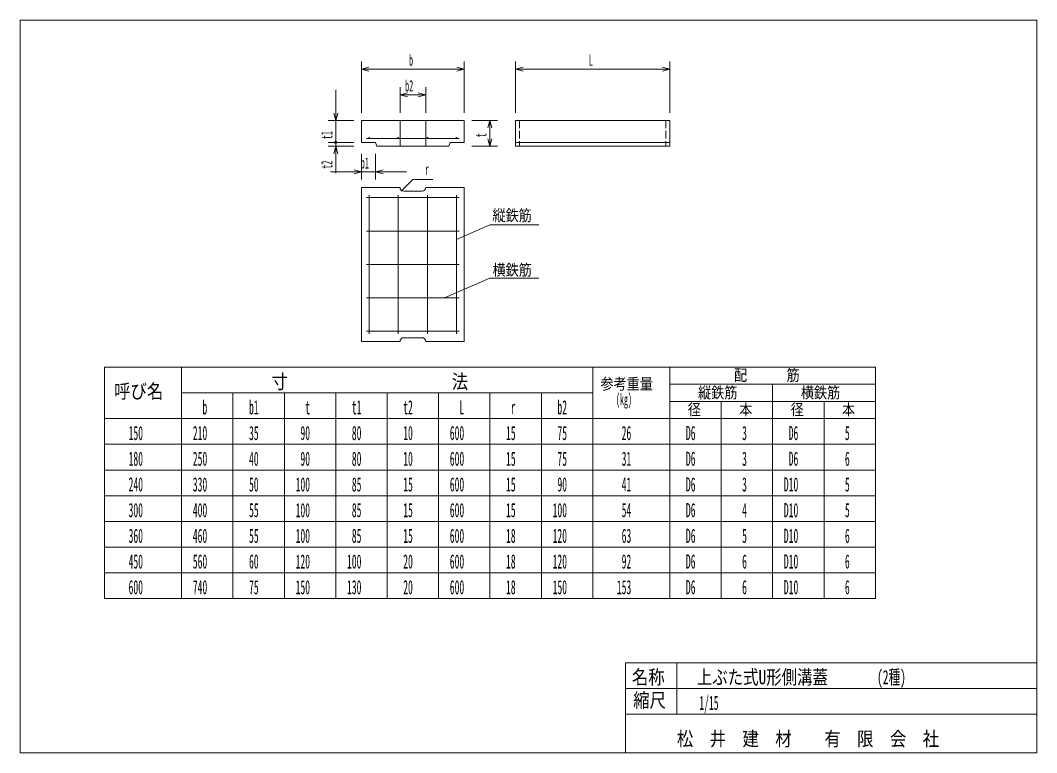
# Model space of a CAD drawing. Units: millimetres, scale not verified. Extents: x -13219 to 3930, y 10 to 14022.
import ezdxf
from ezdxf.enums import TextEntityAlignment as Align

# ---------------------------------------------------------------- set-up
doc = ezdxf.new("R2010")
doc.units = ezdxf.units.MM
doc.header["$LTSCALE"] = 5
doc.linetypes.add('USER1', pattern=[8, 6, -2])
doc.layers.add('1', color=7, linetype='Continuous', lineweight=18)
doc.styles.add('ＭＳ ゴシック', font='')
doc.styles.get('ＭＳ ゴシック').set_extended_font_data('MS Gothic')

msp = doc.modelspace()

# ---------------------------------------------------------------- linework, layer by layer
at = {"layer": '1'}
for p, q in [((-25, 10), (-25, 2860)), ((-25, 2860), (3930, 2860)), ((3930, 2860), (3930, 310)), ((1302.5, 2700), (1302.5, 2500)), ((1702.5, 2700), (1702.5, 2500)), ((1902.5, 2700), (1902.5, 2500)), ((2502.5, 2700), (2502.5, 2500)), ((1302.5, 2670), (1331.478, 2677.765)), ((1302.5, 2670), (1702.5, 2670)), ((1302.5, 2670), (1331.478, 2662.235)), ((1702.5, 2670), (1673.522, 2677.765)), ((1702.5, 2670), (1673.522, 2662.235)), ((1902.5, 2670), (1931.478, 2677.765)), ((1902.5, 2670), (2502.5, 2670)), ((1902.5, 2670), (1931.478, 2662.235)), ((2502.5, 2670), (2473.522, 2677.765)), ((2502.5, 2670), (2473.522, 2662.235)), ((1202.5, 2590), (1202.5, 2265)), ((1452.5, 2600), (1452.5, 2500)), ((1452.5, 2570), (1481.478, 2577.765)), ((1552.5, 2570), (1523.522, 2577.765)), ((1552.5, 2600), (1552.5, 2500)), ((1452.5, 2570), (1552.5, 2570)), ((1452.5, 2570), (1481.478, 2562.235)), ((1552.5, 2570), (1523.522, 2562.235)), ((1202.5, 2470), (1194.735, 2498.978)), ((1202.5, 2505), (1202.5, 2267.267)), ((1202.5, 2470), (1210.265, 2498.978)), ((1172.5, 2470), (1272.5, 2470)), ((1302.5, 2470), (1702.5, 2470)), ((1302.5, 2470), (1302.5, 2385)), ((1452.5, 2470), (1452.5, 2370)), ((1552.5, 2470), (1552.5, 2370)), ((1702.5, 2385), (1702.5, 2470)), ((1832.5, 2470), (1732.5, 2470)), ((1802.5, 2470), (1794.735, 2441.022)), ((1802.5, 2470), (1802.5, 2370)), ((1802.5, 2470), (1810.265, 2441.022)), ((1902.5, 2470), (2502.5, 2470)), ((1902.5, 2470), (1902.5, 2370)), ((2502.5, 2470), (2502.5, 2370)), ((1452.5, 2430), (1452.5, 2380)), ((1552.5, 2380), (1552.5, 2430)), ((1172.5, 2385), (1272.5, 2385)), ((1172.5, 2385), (1272.5, 2385)), ((1302.5, 2385), (1357.5, 2385)), ((1322.5, 2400), (1682.5, 2400)), ((1357.5, 2385), (1362.5, 2370)), ((1452.5, 2380), (1452.5, 2370)), ((1552.5, 2380), (1552.5, 2370)), ((1642.5, 2370), (1647.5, 2385)), ((1647.5, 2385), (1702.5, 2385)), ((1802.5, 2370), (1794.735, 2398.978)), ((1802.5, 2370), (1810.265, 2398.978)), ((2502.5, 2385), (1902.5, 2385)), ((1172.5, 2370), (1272.5, 2370)), ((1202.5, 2370), (1194.735, 2341.022)), ((1202.5, 2370), (1210.265, 2341.022)), ((1302.5, 2240), (1302.5, 2340)), ((1357.5, 2240), (1357.5, 2340)), ((1362.5, 2370), (1642.5, 2370)), ((1832.5, 2370), (1732.5, 2370)), ((1902.5, 2370), (2502.5, 2370)), ((1182.5, 2270), (1477.5, 2270)), ((1302.5, 2270), (1273.522, 2277.765)), ((1302.5, 2270), (1273.522, 2262.235)), ((1357.5, 2270), (1386.478, 2277.765)), ((1357.5, 2270), (1386.478, 2262.235)), ((1456.428, 2194.88), (1502.5, 2241.093)), ((1502.5, 2241.093), (1580, 2241.093)), ((1302.5, 2210), (1302.5, 1610)), ((1452.5, 2210), (1302.5, 2210)), ((1332.5, 2180), (1332.5, 1640)), ((1445.8, 1640), (1445.8, 2180)), ((1467.5, 2195), (1537.5, 2195)), ((1702.5, 2210), (1552.5, 2210)), ((1559.2, 2180), (1559.2, 1640)), ((1672.5, 1640), (1672.5, 2180)), ((1702.5, 1610), (1702.5, 2210)), ((1322.5, 2170), (1682.5, 2170)), ((1672.5, 2006.806), (1802.5, 2064.435)), ((1802.5, 2064.435), (1992.5, 2064.435)), ((1682.5, 2040), (1322.5, 2040)), ((1322.5, 1910), (1682.5, 1910)), ((1625, 1780), (1802.5, 1856.143)), ((1802.5, 1856.143), (1992.5, 1856.143)), ((1682.5, 1780), (1322.5, 1780)), ((1682.5, 1780), (1322.5, 1780)), ((1322.5, 1650), (1682.5, 1650)), ((1467.5, 1625), (1537.5, 1625)), ((1302.5, 1610), (1452.5, 1610)), ((1552.5, 1610), (1702.5, 1610)), ((302.5, 1510), (302.5, 610)), ((302.5, 1510), (2202.5, 1510)), ((602.5, 1510), (602.5, 610)), ((2202.5, 1510), (2502.5, 1510)), ((2202.5, 610), (2202.5, 1510)), ((2502.5, 1510), (2502.5, 1410)), ((2502.5, 1510), (3302.5, 1510)), ((2502.5, 1510), (2502.5, 610)), ((2502.5, 1510), (2502.5, 610)), ((3302.5, 1510), (3302.5, 610)), ((3302.5, 1444), (2502.5, 1444)), ((2902.5, 1444), (2902.5, 1310)), ((2202.5, 1410), (602.5, 1410)), ((802.5, 1410), (802.5, 1310)), ((1002.5, 1310), (1002.5, 1410)), ((1202.5, 1410), (1202.5, 1310)), ((1402.5, 1310), (1402.5, 1410)), ((1602.5, 1410), (1602.5, 1310)), ((1802.5, 1310), (1802.5, 1410)), ((2002.5, 1310), (2002.5, 1410)), ((2502.5, 610), (2502.5, 1410)), ((2502.5, 1376), (3302.5, 1376)), ((2702.5, 1310), (2702.5, 1376)), ((3102.5, 1310), (3102.5, 1376)), ((302.5, 1310), (2202.5, 1310)), ((802.5, 1310), (802.5, 610)), ((1002.5, 1310), (1002.5, 610)), ((1202.5, 1310), (1202.5, 610)), ((1402.5, 1310), (1402.5, 610)), ((1602.5, 1310), (1602.5, 610)), ((1802.5, 1310), (1802.5, 610)), ((2002.5, 1310), (2002.5, 610)), ((2202.5, 1310), (2502.5, 1310)), ((2502.5, 1310), (3302.5, 1310)), ((2702.5, 1310), (2702.5, 610)), ((2902.5, 610), (2902.5, 1310)), ((3102.5, 1310), (3102.5, 610)), ((2202.5, 1210), (302.5, 1210)), ((2202.5, 1210), (2502.5, 1210)), ((2502.5, 1210), (3302.5, 1210)), ((2202.5, 1110), (302.5, 1110)), ((2202.5, 1110), (2502.5, 1110)), ((2502.5, 1110), (3302.5, 1110)), ((2202.5, 1010), (302.5, 1010)), ((2202.5, 1010), (2502.5, 1010)), ((2502.5, 1010), (3302.5, 1010)), ((2202.5, 910), (302.5, 910)), ((2202.5, 910), (2502.5, 910)), ((2502.5, 910), (3302.5, 910)), ((2202.5, 810), (302.5, 810)), ((2202.5, 810), (2502.5, 810)), ((2502.5, 810), (3302.5, 810)), ((2202.5, 710), (302.5, 710)), ((2202.5, 710), (2502.5, 710)), ((2502.5, 710), (3302.5, 710)), ((302.5, 610), (2202.5, 610)), ((2202.5, 610), (3302.5, 610)), ((2330, 360), (3930, 360)), ((2330, 360), (2330, 160)), ((2530, 360), (2530, 160)), ((3930, 160), (3930, 310)), ((2730, 260), (2330, 260)), ((2730, 260), (3930, 260)), ((2330, 160), (2330, 10)), ((2330, 160), (3930, 160)), ((3930, 160), (3930, 10)), ((3930, 10), (-25, 10))]:
    msp.add_line(p, q, dxfattribs=at)
at = {"layer": '1', "linetype": 'USER1'}
for p, q in [((1917.5, 2470), (1917.5, 2370)), ((2487.5, 2470), (2487.5, 2370))]:
    msp.add_line(p, q, dxfattribs=at)
at = {"layer": '1'}
for centre, radius in [((1202.5, 2385), 4.5), ((1202.5, 2385), 4.5), ((1202.5, 2385), 2.25), ((1202.5, 2385), 2.25), ((1332.5, 2402), 2), ((1445.8, 2402), 2), ((1559.2, 2402), 2), ((1672.5, 2402), 2)]:
    msp.add_circle(centre, radius, dxfattribs=at)
for centre, start, end in [((1467.5, 2210), 180, 270), ((1537.5, 2210), 270, 0), ((1467.5, 1610), 90, 180), ((1537.5, 1610), 0, 90)]:
    msp.add_arc(centre, 15, start, end, dxfattribs=at)

# ---------------------------------------------------------------- texts
at = {"layer": '1', "style": 'ＭＳ ゴシック'}
for s, height, width, p in [('b', 43.99, 0.5, (1487.5, 2670)), ('L', 43.99, 0.5, (2187.5, 2670)), ('b2', 43.99, 0.5, (1472.5, 2570)), ('b1', 43.99, 0.5, (1300, 2270)), ('r', 43.99, 0.5, (1550, 2245)), ('縦鉄筋', 43.99, 0.85, (1812.5, 2065.688)), ('横鉄筋', 43.99, 0.85, (1812.5, 1853.637)), ('配\u3000\u3000\u3000筋', 43.99, 0.85, (2752.5, 1444)), ('寸\u3000\u3000\u3000\u3000\u3000\u3000\u3000\u3000\u3000\u3000法', 54.99, 0.85, (952.5, 1410)), ('参考重量', 43.99, 0.85, (2232.5, 1410)), ('呼び名', 54.99, 0.85, (340, 1372.5)), ('縦鉄筋', 43.99, 0.85, (2612.5, 1376)), ('横鉄筋', 43.99, 0.85, (3012.5, 1376)), ('(kg)', 43.99, 0.5, (2292.5, 1350)), ('b', 54.99, 0.5, (683.75, 1310)), ('b1', 54.99, 0.5, (865, 1310)), ('t', 54.99, 0.5, (1083.75, 1310)), ('t1', 54.99, 0.5, (1265, 1310)), ('t2', 54.99, 0.5, (1465, 1310)), ('L', 54.99, 0.5, (1683.75, 1310)), ('r', 54.99, 0.5, (1883.75, 1310)), ('b2', 54.99, 0.5, (2065, 1310)), ('径', 43.99, 0.85, (2572.5, 1310)), ('本', 43.99, 0.85, (2772.5, 1310)), ('径', 43.99, 0.85, (2972.5, 1310)), ('本', 43.99, 0.85, (3172.5, 1310)), ('150', 54.99, 0.5, (396.25, 1210)), ('210', 54.99, 0.5, (646.25, 1210)), ('35', 54.99, 0.5, (865, 1210)), ('90', 54.99, 0.5, (1065, 1210)), ('80', 54.99, 0.5, (1265, 1210)), ('10', 54.99, 0.5, (1465, 1210)), ('600', 54.99, 0.5, (1646.25, 1210)), ('15', 54.99, 0.5, (1865, 1210)), ('75', 54.99, 0.5, (2065, 1210)), ('26', 54.99, 0.5, (2315, 1210)), ('D6', 54.99, 0.5, (2565, 1210)), ('3', 54.99, 0.5, (2783.75, 1210)), ('D6', 54.99, 0.5, (2965, 1210)), ('5', 54.99, 0.5, (3183.75, 1210)), ('180', 54.99, 0.5, (396.25, 1110)), ('250', 54.99, 0.5, (646.25, 1110)), ('40', 54.99, 0.5, (865, 1110)), ('90', 54.99, 0.5, (1065, 1110)), ('80', 54.99, 0.5, (1265, 1110)), ('10', 54.99, 0.5, (1465, 1110)), ('600', 54.99, 0.5, (1646.25, 1110)), ('15', 54.99, 0.5, (1865, 1110)), ('75', 54.99, 0.5, (2065, 1110)), ('31', 54.99, 0.5, (2315, 1110)), ('D6', 54.99, 0.5, (2565, 1110)), ('3', 54.99, 0.5, (2783.75, 1110)), ('D6', 54.99, 0.5, (2965, 1110)), ('6', 54.99, 0.5, (3183.75, 1110)), ('240', 54.99, 0.5, (396.25, 1010)), ('330', 54.99, 0.5, (646.25, 1010)), ('50', 54.99, 0.5, (865, 1010)), ('100', 54.99, 0.5, (1046.25, 1010)), ('85', 54.99, 0.5, (1265, 1010)), ('15', 54.99, 0.5, (1465, 1010)), ('600', 54.99, 0.5, (1646.25, 1010)), ('15', 54.99, 0.5, (1865, 1010)), ('90', 54.99, 0.5, (2065, 1010)), ('41', 54.99, 0.5, (2315, 1010)), ('D6', 54.99, 0.5, (2565, 1010)), ('3', 54.99, 0.5, (2783.75, 1010)), ('D10', 54.99, 0.5, (2946.25, 1010)), ('5', 54.99, 0.5, (3183.75, 1010)), ('300', 54.99, 0.5, (396.25, 910)), ('400', 54.99, 0.5, (646.25, 910)), ('55', 54.99, 0.5, (865, 910)), ('100', 54.99, 0.5, (1046.25, 910)), ('85', 54.99, 0.5, (1265, 910)), ('15', 54.99, 0.5, (1465, 910)), ('600', 54.99, 0.5, (1646.25, 910)), ('15', 54.99, 0.5, (1865, 910)), ('100', 54.99, 0.5, (2046.25, 910)), ('54', 54.99, 0.5, (2315, 910)), ('D6', 54.99, 0.5, (2565, 910)), ('4', 54.99, 0.5, (2783.75, 910)), ('D10', 54.99, 0.5, (2946.25, 910)), ('5', 54.99, 0.5, (3183.75, 910)), ('360', 54.99, 0.5, (396.25, 810)), ('460', 54.99, 0.5, (646.25, 810)), ('55', 54.99, 0.5, (865, 810)), ('100', 54.99, 0.5, (1046.25, 810)), ('85', 54.99, 0.5, (1265, 810)), ('15', 54.99, 0.5, (1465, 810)), ('600', 54.99, 0.5, (1646.25, 810)), ('18', 54.99, 0.5, (1865, 810)), ('120', 54.99, 0.5, (2046.25, 810)), ('63', 54.99, 0.5, (2315, 810)), ('D6', 54.99, 0.5, (2565, 810)), ('5', 54.99, 0.5, (2783.75, 810)), ('D10', 54.99, 0.5, (2946.25, 810)), ('6', 54.99, 0.5, (3183.75, 810)), ('450', 54.99, 0.5, (396.25, 710)), ('560', 54.99, 0.5, (646.25, 710)), ('60', 54.99, 0.5, (865, 710)), ('120', 54.99, 0.5, (1046.25, 710)), ('100', 54.99, 0.5, (1246.25, 710)), ('20', 54.99, 0.5, (1465, 710)), ('600', 54.99, 0.5, (1646.25, 710)), ('18', 54.99, 0.5, (1865, 710)), ('120', 54.99, 0.5, (2046.25, 710)), ('92', 54.99, 0.5, (2315, 710)), ('D6', 54.99, 0.5, (2565, 710)), ('6', 54.99, 0.5, (2783.75, 710)), ('D10', 54.99, 0.5, (2946.25, 710)), ('6', 54.99, 0.5, (3183.75, 710)), ('600', 54.99, 0.5, (396.25, 610)), ('740', 54.99, 0.5, (646.25, 610)), ('75', 54.99, 0.5, (865, 610)), ('150', 54.99, 0.5, (1046.25, 610)), ('130', 54.99, 0.5, (1246.25, 610)), ('20', 54.99, 0.5, (1465, 610)), ('600', 54.99, 0.5, (1646.25, 610)), ('18', 54.99, 0.5, (1865, 610)), ('150', 54.99, 0.5, (2046.25, 610)), ('153', 54.99, 0.5, (2296.25, 610)), ('D6', 54.99, 0.5, (2565, 610)), ('6', 54.99, 0.5, (2783.75, 610)), ('D10', 54.99, 0.5, (2946.25, 610)), ('6', 54.99, 0.5, (3183.75, 610)), ('名称', 54.99, 0.85, (2355, 260)), ('上ぶた式U形側溝蓋', 54.99, 0.8, (2607.612, 260)), ('(2種)', 54.99, 0.6, (3308.75, 260)), ('縮尺', 54.99, 0.85, (2360, 170)), ('1/15', 54.99, 0.5, (2617.322, 160)), ('松\u3000井\u3000建\u3000材\u3000\u3000有\u3000限\u3000会\u3000社', 54.99, 0.85, (2530, 20))]:
    msp.add_text(s, height=height, dxfattribs=dict(at, width=width)).set_placement(p, align=Align.BOTTOM_LEFT)
at = {"layer": '1', "style": 'ＭＳ ゴシック', "width": 0.5}
for s, p in [('t1', (1202.5, 2397.5)), ('t', (1802.5, 2405)), ('t2', (1202.5, 2282.267))]:
    msp.add_text(s, height=43.99, rotation=90, dxfattribs=at).set_placement(p, align=Align.BOTTOM_LEFT)

doc.saveas('drawing.dxf')
